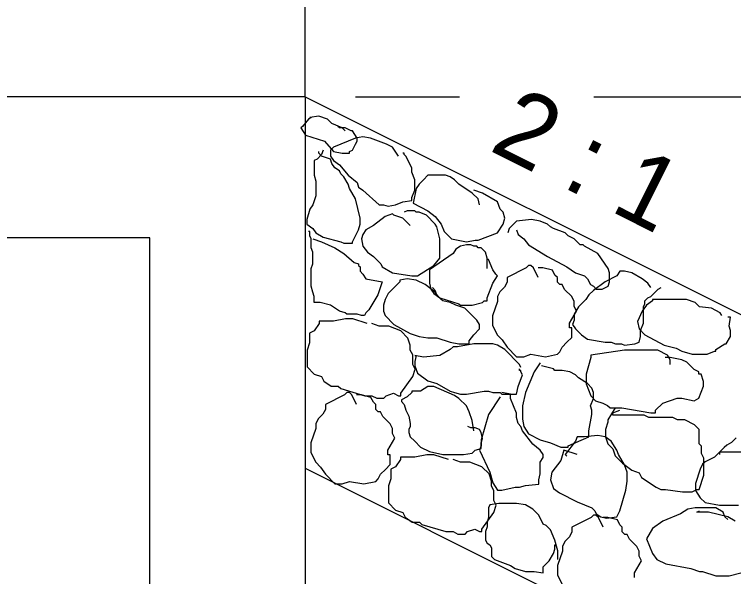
# Model space of a CAD drawing. Extents: x 1348387 to 1349067, y 1153645 to 1154085.
# Drawn here: x 1348521.39 to 1348545.15, y 1153996.63 to 1154015.18 of the extents above; entities that cross this region are included whole.
import ezdxf

# ---------------------------------------------------------------- set-up
doc = ezdxf.new("R2010")
doc.units = 0
for name, color, linetype in [('Design_EX_Roadway Dimensions', 7, 'Continuous'), ('Drainage_EX_Pipe Culvert', 7, 'Continuous'), ('Topo_Riprap', 7, 'Continuous'), ('XSC_Exist Ground', 7, 'Continuous')]:
    doc.layers.add(name, color=color, linetype=linetype)

msp = doc.modelspace()

# ---------------------------------------------------------------- linework, layer by layer
at = {"layer": 'Design_EX_Roadway Dimensions'}
for p, q in [((1348532.654, 1154012.465), (1348536.09, 1154012.465)), ((1348540.526, 1154012.465), (1348559.793, 1154012.465))]:
    msp.add_line(p, q, dxfattribs=at)
at = {"layer": 'Drainage_EX_Pipe Culvert'}
for p, q in [((1348530.993, 1154012.465), (1348530.993, 1154029.34)), ((1348530.993, 1154012.465), (1348481.325, 1154012.465)), ((1348530.993, 1154012.465), (1348530.993, 1153989.477)), ((1348525.865, 1154007.809), (1348499.819, 1154007.809)), ((1348525.865, 1153989.477), (1348525.865, 1154007.809))]:
    msp.add_line(p, q, dxfattribs=at)
at = {"layer": 'Topo_Riprap'}
for points in [[(1348532.318, 1154011.337), (1348532.219, 1154011.433), (1348531.878, 1154011.58), (1348531.731, 1154011.727), (1348531.44, 1154011.824), (1348531.148, 1154011.775), (1348531.196, 1154011.775), (1348531.098, 1154011.727), (1348530.903, 1154011.482), (1348530.854, 1154011.433), (1348531.001, 1154011.19), (1348531.635, 1154010.995), (1348531.928, 1154010.653), (1348532.219, 1154010.605), (1348532.463, 1154010.605), (1348532.463, 1154010.653), (1348532.561, 1154010.702), (1348532.66, 1154010.896), (1348532.708, 1154010.995), (1348532.708, 1154011.092), (1348532.561, 1154011.337), (1348532.513, 1154011.337), (1348532.318, 1154011.433), (1348532.123, 1154011.433), (1348532.073, 1154011.482)], [(1348534.073, 1154010.507), (1348533.879, 1154010.798), (1348533.683, 1154010.896), (1348533.147, 1154011.092), (1348532.903, 1154011.14), (1348532.66, 1154011.092), (1348531.928, 1154010.798), (1348531.829, 1154010.702), (1348531.829, 1154010.507), (1348531.928, 1154010.36), (1348532.123, 1154010.213), (1348532.415, 1154009.873), (1348532.708, 1154009.628), (1348532.757, 1154009.483), (1348532.903, 1154009.385), (1348533.44, 1154008.896), (1348533.585, 1154008.896), (1348533.732, 1154008.848), (1348533.977, 1154008.896), (1348534.22, 1154008.995), (1348534.512, 1154009.043), (1348534.512, 1154009.141), (1348534.611, 1154009.385), (1348534.611, 1154009.726), (1348534.512, 1154009.97), (1348534.512, 1154010.117), (1348534.317, 1154010.507), (1348534.269, 1154010.555), (1348534.269, 1154010.605), (1348534.22, 1154010.605)], [(1348531.586, 1154010.702), (1348531.538, 1154010.555), (1348531.391, 1154010.408), (1348531.293, 1154010.36), (1348531.293, 1154009.873), (1348531.341, 1154009.676), (1348531.341, 1154009.189), (1348531.244, 1154008.896), (1348531.148, 1154008.751), (1348531.05, 1154008.409), (1348531.05, 1154008.263), (1348531.244, 1154008.116), (1348531.341, 1154007.969), (1348531.586, 1154007.824), (1348532.171, 1154007.677), (1348532.27, 1154007.629), (1348532.513, 1154007.629), (1348532.561, 1154007.629), (1348532.561, 1154007.677), (1348532.757, 1154008.067), (1348532.805, 1154008.263), (1348532.805, 1154008.457), (1348532.66, 1154009.091), (1348532.463, 1154009.433), (1348532.415, 1154009.579), (1348532.27, 1154009.823), (1348532.171, 1154009.921), (1348532.123, 1154010.018), (1348531.976, 1154010.117), (1348531.878, 1154010.263), (1348531.829, 1154010.408), (1348531.538, 1154010.507), (1348531.44, 1154010.605), (1348531.44, 1154010.653)], [(1348536.756, 1154008.896), (1348536.708, 1154009.091), (1348536.512, 1154009.286), (1348536.074, 1154009.579), (1348535.927, 1154009.726), (1348535.781, 1154009.823), (1348535.634, 1154009.873), (1348535.049, 1154009.873), (1348534.902, 1154009.726), (1348534.757, 1154009.579), (1348534.659, 1154009.433), (1348534.562, 1154008.946), (1348535.049, 1154008.701), (1348535.292, 1154008.508), (1348535.489, 1154008.263), (1348535.586, 1154008.019), (1348535.831, 1154007.774), (1348536.318, 1154007.677), (1348536.611, 1154007.725), (1348536.708, 1154007.725), (1348537.343, 1154007.969), (1348537.536, 1154008.263), (1348537.586, 1154008.457), (1348537.536, 1154008.653), (1348537.44, 1154008.751), (1348537.343, 1154008.995), (1348536.855, 1154009.286), (1348536.561, 1154009.385)], [(1348534.464, 1154008.214), (1348534.22, 1154008.457), (1348533.927, 1154008.556), (1348533.879, 1154008.604), (1348533.635, 1154008.508), (1348533.245, 1154008.214), (1348533, 1154008.067), (1348532.903, 1154007.921), (1348532.855, 1154007.774), (1348532.903, 1154007.531), (1348533.05, 1154007.335), (1348533.245, 1154007.189), (1348533.489, 1154006.945), (1348533.537, 1154006.847), (1348533.879, 1154006.654), (1348534.512, 1154006.555), (1348534.707, 1154006.555), (1348535.244, 1154006.897), (1348535.439, 1154007.141), (1348535.439, 1154007.531), (1348535.439, 1154007.774), (1348535.343, 1154008.166), (1348535.292, 1154008.263), (1348535.001, 1154008.556), (1348534.757, 1154008.653), (1348534.659, 1154008.653), (1348534.611, 1154008.701), (1348534.367, 1154008.701), (1348534.269, 1154008.653)], [(1348537.976, 1154008.067), (1348538.025, 1154007.921), (1348538.22, 1154007.774), (1348538.366, 1154007.579), (1348539, 1154007.189), (1348539.635, 1154006.847), (1348539.929, 1154006.654), (1348540.22, 1154006.555), (1348540.317, 1154006.457), (1348540.416, 1154006.262), (1348540.514, 1154006.214), (1348540.61, 1154006.115), (1348540.806, 1154006.115), (1348541.001, 1154006.214), (1348541.049, 1154006.36), (1348541.049, 1154006.654), (1348541.001, 1154006.799), (1348540.659, 1154007.287), (1348540.22, 1154007.531), (1348540.172, 1154007.579), (1348540.074, 1154007.579), (1348539.878, 1154007.774), (1348539.684, 1154007.872), (1348539.585, 1154007.969), (1348539.195, 1154008.116), (1348539.098, 1154008.166), (1348539, 1154008.263), (1348538.756, 1154008.361), (1348538.465, 1154008.409), (1348537.976, 1154008.361), (1348537.733, 1154008.116), (1348537.685, 1154007.969)], [(1348531.244, 1154007.774), (1348531.538, 1154007.677), (1348531.976, 1154007.482), (1348532.268, 1154007.287), (1348532.61, 1154006.994), (1348532.757, 1154006.945), (1348532.757, 1154006.897), (1348532.805, 1154006.847), (1348532.805, 1154006.702), (1348532.903, 1154006.604), (1348533, 1154006.457), (1348533.537, 1154006.36), (1348533.392, 1154005.922), (1348533.098, 1154005.434), (1348533, 1154005.335), (1348532.951, 1154005.238), (1348532.855, 1154005.238), (1348532.708, 1154005.287), (1348532.366, 1154005.287), (1348532.318, 1154005.335), (1348532.123, 1154005.383), (1348531.829, 1154005.58), (1348531.488, 1154005.677), (1348531.293, 1154005.677), (1348531.293, 1154005.872), (1348531.244, 1154006.019), (1348531.196, 1154006.214), (1348531.196, 1154006.799), (1348531.244, 1154006.945), (1348531.244, 1154007.335), (1348531.196, 1154007.482), (1348531.196, 1154007.774), (1348531.148, 1154007.872), (1348531.148, 1154008.019), (1348531.098, 1154008.019)], [(1348537.001, 1154006.799), (1348537.001, 1154007.141), (1348536.953, 1154007.335), (1348536.806, 1154007.482), (1348536.708, 1154007.482), (1348536.659, 1154007.531), (1348536.561, 1154007.531), (1348536.465, 1154007.579), (1348536.318, 1154007.579), (1348536.122, 1154007.531), (1348535.976, 1154007.434), (1348535.879, 1154007.287), (1348535.099, 1154006.75), (1348535.099, 1154006.312), (1348535.147, 1154006.115), (1348535.244, 1154005.97), (1348535.439, 1154005.824), (1348536.074, 1154005.628), (1348536.122, 1154005.58), (1348536.512, 1154005.58), (1348536.855, 1154005.677), (1348536.903, 1154005.725), (1348537.001, 1154005.725), (1348537.001, 1154005.824), (1348537.196, 1154006.312), (1348537.343, 1154006.555), (1348537.293, 1154006.603), (1348537.196, 1154006.75), (1348537.049, 1154007.092), (1348537.001, 1154007.092)], [(1348538.691, 1154006.501), (1348538.532, 1154006.817), (1348538.453, 1154006.897), (1348538.375, 1154006.897), (1348538.295, 1154006.817), (1348537.661, 1154006.501), (1348537.661, 1154006.34), (1348537.581, 1154006.183), (1348537.422, 1154006.024), (1348537.344, 1154005.866), (1348537.344, 1154005.707), (1348537.185, 1154005.232), (1348537.185, 1154004.915), (1348537.344, 1154004.597), (1348537.502, 1154004.438), (1348537.661, 1154004.201), (1348537.979, 1154003.883), (1348538.216, 1154003.883), (1348538.453, 1154003.963), (1348538.93, 1154003.883), (1348539.326, 1154003.963), (1348539.405, 1154004.042), (1348539.483, 1154004.201), (1348539.642, 1154004.359), (1348539.801, 1154004.518), (1348539.801, 1154004.836), (1348539.722, 1154004.836), (1348539.722, 1154004.993), (1348539.96, 1154005.389), (1348539.881, 1154005.548), (1348539.881, 1154005.707), (1348539.801, 1154005.866), (1348539.563, 1154006.103), (1348539.483, 1154006.262), (1348539.405, 1154006.262), (1348539.326, 1154006.34), (1348539.326, 1154006.501), (1348539.246, 1154006.579), (1348539.167, 1154006.738), (1348538.85, 1154006.817), (1348538.691, 1154006.817)], [(1348542.416, 1154006.165), (1348542.317, 1154006.312), (1348542.123, 1154006.457), (1348541.781, 1154006.654), (1348541.538, 1154006.702), (1348541.391, 1154006.702), (1348541.294, 1154006.555), (1348540.904, 1154006.36), (1348540.514, 1154006.067), (1348540.367, 1154005.922), (1348540.269, 1154005.775), (1348540.026, 1154005.532), (1348539.878, 1154005.287), (1348539.878, 1154005.092), (1348539.83, 1154004.945), (1348539.929, 1154004.8), (1348540.122, 1154004.603), (1348540.317, 1154004.458), (1348540.904, 1154004.36), (1348541.097, 1154004.36), (1348541.244, 1154004.312), (1348541.439, 1154004.312), (1348541.538, 1154004.261), (1348541.879, 1154004.312), (1348542.026, 1154004.36), (1348542.074, 1154004.555), (1348542.074, 1154004.75), (1348542.171, 1154004.993), (1348542.171, 1154005.532), (1348542.219, 1154005.628), (1348542.219, 1154005.725), (1348542.317, 1154005.824), (1348542.416, 1154005.872), (1348542.659, 1154006.115), (1348542.758, 1154006.165)], [(1348535.391, 1154005.872), (1348535.292, 1154006.019), (1348534.952, 1154006.262), (1348534.659, 1154006.409), (1348534.367, 1154006.457), (1348534.122, 1154006.409), (1348534.122, 1154006.36), (1348533.732, 1154005.97), (1348533.635, 1154005.775), (1348533.585, 1154005.58), (1348533.585, 1154005.383), (1348533.635, 1154005.238), (1348533.927, 1154004.945), (1348534.464, 1154004.653), (1348534.757, 1154004.555), (1348535.049, 1154004.506), (1348535.343, 1154004.506), (1348535.781, 1154004.36), (1348536.074, 1154004.312), (1348536.366, 1154004.312), (1348536.414, 1154004.312), (1348536.414, 1154004.408), (1348536.561, 1154004.603), (1348536.756, 1154004.8), (1348536.756, 1154004.945), (1348536.659, 1154005.092), (1348536.269, 1154005.482), (1348535.976, 1154005.58), (1348535.781, 1154005.677), (1348535.537, 1154005.725), (1348535.489, 1154005.775), (1348535.343, 1154005.922), (1348535.292, 1154006.067), (1348535.195, 1154006.165)], [(1348544.757, 1154005.238), (1348544.708, 1154005.335), (1348544.415, 1154005.482), (1348544.025, 1154005.532), (1348543.88, 1154005.677), (1348543.586, 1154005.775), (1348542.464, 1154005.775), (1348542.464, 1154005.725), (1348542.269, 1154005.58), (1348542.123, 1154005.383), (1348541.976, 1154005.043), (1348542.026, 1154004.8), (1348542.219, 1154004.603), (1348542.855, 1154004.261), (1348543.245, 1154004.165), (1348543.44, 1154004.068), (1348543.781, 1154003.97), (1348544.27, 1154003.97), (1348544.513, 1154004.068), (1348544.561, 1154004.068), (1348544.561, 1154004.116), (1348544.855, 1154004.312), (1348544.903, 1154004.312), (1348545.05, 1154004.555), (1348545.05, 1154004.75), (1348545, 1154004.896), (1348545.05, 1154005.19), (1348544.952, 1154005.19)], [(1348533.039, 1154004.975), (1348532.564, 1154005.134), (1348532.327, 1154005.134), (1348531.929, 1154005.055), (1348531.454, 1154005.055), (1348531.454, 1154004.975), (1348531.295, 1154004.737), (1348531.137, 1154004.657), (1348531.137, 1154004.341), (1348531.058, 1154004.104), (1348531.058, 1154003.787), (1348531.058, 1154003.549), (1348531.295, 1154003.31), (1348531.533, 1154003.231), (1348531.613, 1154003.073), (1348531.851, 1154002.914), (1348532.088, 1154002.914), (1348532.168, 1154002.835), (1348532.96, 1154002.596), (1348533.198, 1154002.596), (1348533.357, 1154002.518), (1348533.594, 1154002.518), (1348533.674, 1154002.596), (1348533.912, 1154002.676), (1348534.071, 1154002.596), (1348534.151, 1154002.596), (1348534.151, 1154002.676), (1348534.547, 1154003.231), (1348534.625, 1154003.469), (1348534.547, 1154003.627), (1348534.547, 1154003.945), (1348534.467, 1154004.104), (1348534.467, 1154004.261), (1348534.388, 1154004.5), (1348534.151, 1154004.737), (1348533.753, 1154004.896), (1348533.437, 1154004.896), (1348533.198, 1154004.975)], [(1348538.123, 1154003.531), (1348538.075, 1154003.628), (1348537.586, 1154004.116), (1348537.343, 1154004.261), (1348537.196, 1154004.312), (1348536.561, 1154004.312), (1348536.024, 1154004.213), (1348535.879, 1154004.213), (1348535.781, 1154004.116), (1348535.439, 1154003.921), (1348534.902, 1154003.871), (1348534.611, 1154003.921), (1348534.659, 1154003.921), (1348534.611, 1154003.726), (1348534.611, 1154003.58), (1348534.707, 1154003.336), (1348535.049, 1154003.091), (1348535.343, 1154002.994), (1348535.781, 1154002.751), (1348535.927, 1154002.701), (1348536.122, 1154002.652), (1348536.318, 1154002.652), (1348536.903, 1154002.751), (1348537.049, 1154002.751), (1348537.196, 1154002.701), (1348537.44, 1154002.701), (1348537.488, 1154002.652), (1348537.976, 1154002.652), (1348538.025, 1154002.896), (1348538.172, 1154003.286), (1348538.123, 1154003.384), (1348538.123, 1154003.433), (1348538.075, 1154003.433), (1348538.075, 1154003.481)], [(1348543.046, 1154003.622), (1348543.046, 1154003.78), (1348542.966, 1154003.939), (1348542.648, 1154004.096), (1348541.538, 1154004.096), (1348540.43, 1154003.939), (1348540.43, 1154003.859), (1348540.271, 1154003.304), (1348540.271, 1154002.988), (1348540.43, 1154002.59), (1348540.587, 1154002.431), (1348540.826, 1154002.352), (1348540.983, 1154002.274), (1348541.064, 1154002.194), (1348541.46, 1154002.194), (1348542.411, 1154002.035), (1348542.569, 1154002.035), (1348542.569, 1154002.115), (1348542.809, 1154002.352), (1348543.283, 1154002.511), (1348543.442, 1154002.511), (1348543.839, 1154002.431), (1348543.997, 1154002.511), (1348544.156, 1154002.908), (1348544.156, 1154003.066), (1348544.076, 1154003.304), (1348543.997, 1154003.304), (1348543.997, 1154003.382), (1348543.839, 1154003.462), (1348543.599, 1154003.7), (1348543.442, 1154003.78), (1348543.046, 1154003.859), (1348542.887, 1154003.859)], [(1348538.756, 1154003.678), (1348538.562, 1154003.384), (1348538.268, 1154002.701), (1348538.172, 1154002.262), (1348538.172, 1154001.824), (1348538.22, 1154001.579), (1348538.366, 1154001.336), (1348538.756, 1154001.14), (1348539.098, 1154001.042), (1348539.44, 1154000.897), (1348539.684, 1154000.897), (1348539.684, 1154000.945), (1348540.367, 1154001.239), (1348540.367, 1154001.432), (1348540.464, 1154001.971), (1348540.464, 1154002.116), (1348540.416, 1154002.262), (1348540.514, 1154002.506), (1348540.514, 1154002.701), (1348540.464, 1154002.848), (1348540.317, 1154002.994), (1348540.026, 1154003.19), (1348539.929, 1154003.286), (1348539.732, 1154003.384), (1348539.488, 1154003.433), (1348539.245, 1154003.433), (1348539.195, 1154003.481), (1348538.805, 1154003.58)], [(1348536.561, 1154001.432), (1348536.512, 1154001.774), (1348536.414, 1154002.067), (1348536.318, 1154002.262), (1348536.074, 1154002.506), (1348535.927, 1154002.604), (1348535.244, 1154002.896), (1348535.049, 1154002.896), (1348534.805, 1154002.751), (1348534.512, 1154002.751), (1348534.512, 1154002.701), (1348534.367, 1154002.554), (1348534.172, 1154002.458), (1348534.172, 1154002.409), (1348534.269, 1154002.311), (1348534.317, 1154002.116), (1348534.415, 1154001.921), (1348534.464, 1154001.677), (1348534.464, 1154001.579), (1348534.415, 1154001.482), (1348534.415, 1154001.384), (1348534.464, 1154001.239), (1348534.611, 1154001.092), (1348534.805, 1154000.897), (1348535.099, 1154000.75), (1348535.537, 1154000.652), (1348536.221, 1154000.652), (1348536.512, 1154000.7), (1348536.611, 1154000.798), (1348536.806, 1154000.849), (1348536.806, 1154001.042), (1348536.855, 1154001.189), (1348536.806, 1154001.384), (1348536.756, 1154001.482), (1348536.611, 1154001.531), (1348536.465, 1154001.531), (1348536.366, 1154001.579)], [(1348532.691, 1154002.305), (1348532.532, 1154002.622), (1348532.454, 1154002.701), (1348532.375, 1154002.701), (1348532.295, 1154002.622), (1348531.661, 1154002.305), (1348531.661, 1154002.146), (1348531.581, 1154001.987), (1348531.422, 1154001.828), (1348531.343, 1154001.671), (1348531.343, 1154001.512), (1348531.184, 1154001.036), (1348531.184, 1154000.72), (1348531.343, 1154000.402), (1348531.502, 1154000.243), (1348531.661, 1154000.006), (1348531.977, 1153999.689), (1348532.214, 1153999.689), (1348532.454, 1153999.767), (1348532.928, 1153999.689), (1348533.326, 1153999.767), (1348533.405, 1153999.847), (1348533.485, 1154000.006), (1348533.642, 1154000.163), (1348533.801, 1154000.324), (1348533.801, 1154000.64), (1348533.722, 1154000.64), (1348533.722, 1154000.798), (1348533.959, 1154001.194), (1348533.879, 1154001.354), (1348533.879, 1154001.512), (1348533.801, 1154001.671), (1348533.563, 1154001.908), (1348533.485, 1154002.067), (1348533.405, 1154002.067), (1348533.326, 1154002.146), (1348533.326, 1154002.305), (1348533.246, 1154002.385), (1348533.167, 1154002.542), (1348532.849, 1154002.622), (1348532.691, 1154002.622)], [(1348537.44, 1154002.554), (1348537.049, 1154001.971), (1348536.806, 1154001.14), (1348536.806, 1154000.945), (1348536.756, 1154000.798), (1348537.098, 1154000.067), (1348537.196, 1153999.725), (1348537.343, 1153999.482), (1348537.488, 1153999.482), (1348537.928, 1153999.578), (1348538.075, 1153999.578), (1348538.268, 1153999.629), (1348538.708, 1153999.677), (1348538.708, 1153999.823), (1348538.756, 1154000.019), (1348538.756, 1154000.408), (1348538.855, 1154000.555), (1348538.855, 1154000.652), (1348538.756, 1154000.798), (1348538.513, 1154000.994), (1348538.172, 1154001.432), (1348538.123, 1154001.579), (1348538.025, 1154001.677), (1348537.976, 1154001.872), (1348537.976, 1154002.019), (1348537.781, 1154002.506), (1348537.781, 1154002.604), (1348537.781, 1154002.652), (1348537.488, 1154002.701)], [(1348541.235, 1154002.196), (1348540.997, 1154001.798), (1348540.997, 1154001.719), (1348540.919, 1154001.482), (1348540.919, 1154001.243), (1348540.997, 1154001.005), (1348541.157, 1154000.847), (1348541.235, 1154000.609), (1348541.474, 1154000.37), (1348541.79, 1154000.133), (1348542.029, 1154000.054), (1348542.108, 1153999.896), (1348542.584, 1153999.578), (1348542.741, 1153999.5), (1348542.9, 1153999.5), (1348543.455, 1153999.421), (1348543.773, 1153999.421), (1348543.931, 1153999.5), (1348544.01, 1153999.5), (1348544.169, 1153999.974), (1348544.169, 1154000.531), (1348544.09, 1154000.688), (1348544.09, 1154000.927), (1348544.01, 1154001.005), (1348544.01, 1154001.482), (1348543.853, 1154001.639), (1348543.535, 1154001.798), (1348543.296, 1154001.798), (1348543.139, 1154001.878), (1348542.345, 1154001.878), (1348542.188, 1154001.957), (1348542.029, 1154001.957), (1348541.157, 1154001.957), (1348541.157, 1154002.035), (1348541.394, 1154002.115)], [(1348539.977, 1154000.652), (1348539.537, 1154000.798), (1348539.44, 1154000.457), (1348539.147, 1154000.067), (1348539.098, 1153999.823), (1348539.195, 1153999.53), (1348539.39, 1153999.385), (1348539.977, 1153999.091), (1348540.464, 1153998.897), (1348540.562, 1153998.798), (1348540.61, 1153998.701), (1348540.757, 1153998.603), (1348540.952, 1153998.555), (1348541.294, 1153998.603), (1348541.391, 1153998.798), (1348541.586, 1153999.482), (1348541.636, 1153999.775), (1348541.636, 1154000.067), (1348541.538, 1154000.31), (1348541.342, 1154000.652), (1348541.294, 1154000.798), (1348541.097, 1154001.092), (1348540.904, 1154001.239), (1348540.659, 1154001.287), (1348540.22, 1154001.239), (1348539.977, 1154001.239), (1348539.929, 1154001.092), (1348539.585, 1154000.652), (1348539.635, 1154000.604)], [(1348545.234, 1154001.207), (1348545.077, 1154001.048), (1348544.918, 1154000.969), (1348544.838, 1154000.889), (1348544.679, 1154000.732), (1348544.679, 1154000.652)], [(1348545.393, 1154000.732), (1348544.679, 1154000.732), (1348544.52, 1154000.573), (1348544.204, 1154000.415), (1348544.124, 1154000.334), (1348544.046, 1154000.177), (1348543.887, 1153999.701), (1348543.887, 1153999.463), (1348544.046, 1153999.224), (1348544.204, 1153999.067), (1348544.679, 1153998.987), (1348545.314, 1153998.987)], [(1348535.723, 1154000.487), (1348535.247, 1154000.646), (1348535.01, 1154000.646), (1348534.613, 1154000.567), (1348534.137, 1154000.567), (1348534.137, 1154000.487), (1348533.978, 1154000.25), (1348533.821, 1154000.171), (1348533.821, 1153999.854), (1348533.741, 1153999.616), (1348533.741, 1153999.298), (1348533.741, 1153999.061), (1348533.978, 1153998.822), (1348534.217, 1153998.743), (1348534.296, 1153998.585), (1348534.533, 1153998.426), (1348534.772, 1153998.426), (1348534.85, 1153998.347), (1348535.643, 1153998.11), (1348535.88, 1153998.11), (1348536.041, 1153998.03), (1348536.278, 1153998.03), (1348536.357, 1153998.11), (1348536.594, 1153998.189), (1348536.755, 1153998.11), (1348536.833, 1153998.11), (1348536.833, 1153998.189), (1348537.229, 1153998.743), (1348537.308, 1153998.981), (1348537.229, 1153999.14), (1348537.229, 1153999.457), (1348537.151, 1153999.616), (1348537.151, 1153999.775), (1348537.071, 1154000.012), (1348536.833, 1154000.25), (1348536.437, 1154000.408), (1348536.12, 1154000.408), (1348535.88, 1154000.487)], [(1348539.342, 1153997.189), (1348539.342, 1153997.481), (1348539.245, 1153997.823), (1348539.098, 1153998.165), (1348538.952, 1153998.311), (1348538.855, 1153998.36), (1348538.708, 1153998.653), (1348538.513, 1153998.848), (1348538.268, 1153998.995), (1348537.976, 1153999.043), (1348537.391, 1153999.043), (1348537.098, 1153998.995), (1348537.049, 1153998.897), (1348537.049, 1153998.603), (1348537.001, 1153998.408), (1348537.001, 1153998.263), (1348536.953, 1153998.116), (1348536.953, 1153997.823), (1348537.001, 1153997.726), (1348537.098, 1153997.676), (1348537.146, 1153997.579), (1348537.146, 1153997.481), (1348537.146, 1153997.384), (1348537.146, 1153997.286), (1348537.245, 1153997.189), (1348537.781, 1153996.994), (1348537.928, 1153996.896), (1348538.268, 1153996.799), (1348538.562, 1153996.799), (1348538.855, 1153996.749), (1348538.855, 1153996.946), (1348539.05, 1153997.141), (1348539.195, 1153997.384), (1348539.245, 1153997.531), (1348539.245, 1153997.676), (1348539.245, 1153997.628), (1348539.245, 1153997.676), (1348539.294, 1153997.676)], [(1348544.952, 1153998.507), (1348544.855, 1153998.603), (1348544.805, 1153998.75), (1348544.561, 1153998.897), (1348543.88, 1153998.897), (1348543.635, 1153998.848), (1348543.391, 1153998.701), (1348542.806, 1153998.458), (1348542.464, 1153998.213), (1348542.269, 1153997.871), (1348542.464, 1153997.384), (1348542.611, 1153997.189), (1348542.903, 1153997.043), (1348543.733, 1153996.896), (1348544.025, 1153996.799), (1348544.123, 1153996.799), (1348544.561, 1153996.653), (1348545, 1153996.653), (1348545.39, 1153996.749)], [(1348540.838, 1153998.257), (1348540.679, 1153998.573), (1348540.601, 1153998.653), (1348540.52, 1153998.653), (1348540.44, 1153998.573), (1348539.807, 1153998.257), (1348539.807, 1153998.098), (1348539.726, 1153997.939), (1348539.569, 1153997.78), (1348539.489, 1153997.622), (1348539.489, 1153997.462), (1348539.33, 1153996.988), (1348539.33, 1153996.67), (1348539.489, 1153996.353)], [(1348545.197, 1153998.458), (1348544.952, 1153998.603), (1348544.318, 1153998.75), (1348543.928, 1153998.75), (1348544.025, 1153998.798)], [(1348541.868, 1153996.592), (1348541.868, 1153996.749), (1348542.105, 1153997.145), (1348542.027, 1153997.304), (1348542.027, 1153997.462), (1348541.948, 1153997.622), (1348541.709, 1153997.859), (1348541.631, 1153998.018), (1348541.552, 1153998.018), (1348541.471, 1153998.098), (1348541.471, 1153998.257), (1348541.391, 1153998.335), (1348541.313, 1153998.494), (1348540.997, 1153998.573), (1348540.838, 1153998.573)]]:
    msp.add_lwpolyline(points, dxfattribs=at)
at = {"layer": 'XSC_Exist Ground'}
for p, q in [((1348530.993, 1154012.465), (1348554.479, 1154000.723)), ((1348530.993, 1154000.208), (1348543.757, 1153993.827))]:
    msp.add_line(p, q, dxfattribs=at)

# ---------------------------------------------------------------- texts
at = {"layer": 'Design_EX_Roadway Dimensions'}
msp.add_text('2 : 1 ', height=2.4, rotation=333.4352, dxfattribs=at).set_placement((1348537.027, 1154010.714))

doc.saveas('drawing.dxf')
